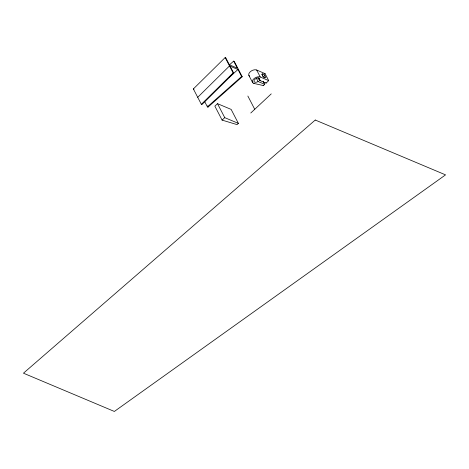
<?xml version="1.0" encoding="UTF-8"?>
<svg xmlns="http://www.w3.org/2000/svg" width="469" height="469" viewBox="0 0 469 469"><rect width="100%" height="100%" fill="white"/><g stroke="black" fill="none" stroke-linecap="round" stroke-linejoin="round"><path stroke-width="0.7" d="M230.121 66.193L233.738 73.176L201.946 104.552L201.336 104.3L193.369 88.928L225.167 57.552L225.771 57.81L229.394 64.792L237.273 68.111L233.65 61.122L229.306 64.98M197.719 97.312L229.511 65.936L238.604 69.764M201.336 104.3L233.134 72.924L233.738 73.176M217.505 103.672L214.866 106.141L222.107 120.111L237.062 124.613L238.387 123.382L231.141 109.406L217.505 103.672L224.751 117.643L238.387 123.382M261.948 74.671L262.845 73.832L264.874 75.491L265.917 77.508L264.938 77.866L262.91 76.213L261.866 74.196L262.845 73.832M264.428 74.272L265.085 73.656L268.708 80.645L266.07 83.113L259.421 80.316A3.142 1.823 -27.4 0 0 257.463 78.03A3.142 1.823 -27.4 0 0 253.993 81.278A3.142 1.823 -27.4 0 0 258.102 81.547L264.745 84.344L263.426 85.581L254.028 83.453L253.799 83.013M264.065 77.748L263.537 76.74L264.874 75.491M222.107 120.111L224.751 117.643M250.774 113.011L271.24 93.876M229.306 77.215L237.994 69.506L241.617 76.494L242.227 76.746L208.007 107.108L207.398 106.85L204.765 101.767M207.398 106.85L241.617 76.494M233.65 61.122L234.26 61.38L242.227 76.746M193.369 88.928L193.978 89.186M249.725 76.224A4.93 2.861 -27.4 0 1 250.282 71.757A4.93 2.861 -27.4 0 1 256.654 70.016L265.085 73.656M256.654 70.016L260.272 77.004L268.708 80.645M262.523 75.914L263.537 76.74M265.841 82.673L266.07 83.113M263.162 81.289L264.745 84.344M263.203 85.141L263.426 85.581M258.061 77.696L259.421 80.316M256.291 78.053L258.102 81.547M248.869 75.386L252.492 82.374M247.855 96.034L254.737 109.306M225.167 57.552L233.134 72.924M207.345 105.836L208.007 107.108M254.028 83.453A4.93 2.861 -27.4 0 1 253.559 79.073A4.93 2.861 -27.4 0 1 260.272 77.004M260.764 80.422A1.208 0.428 46.9 0 1 259.304 79.513M259.111 79.179A1.208 0.428 46.9 0 1 259.111 78.675M315.256 120.029L23.45 373.189L114.354 411.448L445.55 174.867L315.256 120.029"/></g></svg>
